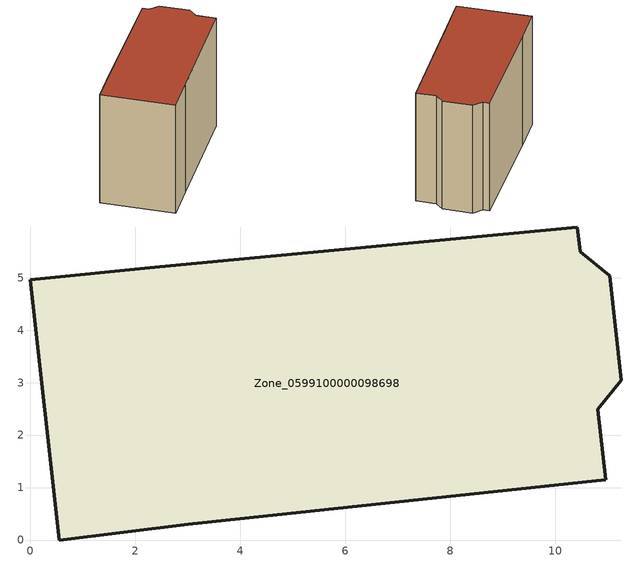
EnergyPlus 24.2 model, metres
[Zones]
Zone_0599100000098698
 floor ground (C_G): 11.04,5.04 11.26,3.05 10.82,2.5 10.97,1.15 3.01,0.3 0.55,0 0,4.96 2.46,5.21 10.43,5.97 10.48,5.5 z0
 wall outside (C_F): 10.48,5.5 10.43,5.97 2.46,5.21 0,4.96 0.55,0 3.01,0.3 10.97,1.15 10.82,2.5 11.26,3.05 11.04,5.04 10.48,5.5 z0:8.13
 roof outside (C_R): 11.26,3.05 11.04,5.04 10.48,5.5 10.43,5.97 2.46,5.21 0,4.96 0.55,0 3.01,0.3 10.97,1.15 10.82,2.5 z8.13
[BUILDING]
Pand.0599100000098698: North Axis=0; Terrain=City; Loads Convergence Tolerance Value=0.04; Temperature Convergence Tolerance Value=0.4; Solar Distribution=FullExterior; Maximum Number of Warmup Days=25; Minimum Number of Warmup Days=1
[Site:Location]
Rotterdam.The.Hague.AP_ZH_NLD Design_Conditions: Latitude=51.96; Longitude=4.45; Time Zone=1; Elevation=-4.5
[SITE:GROUNDTEMPERATURE:BUILDINGSURFACE]
18, 18, 18, 18, 18, 18, 18, 18, 18, 18, 18, 18
[MATERIAL] Thermal Absorptance=0.9; Solar Absorptance=0.7; Visible Absorptance=0.7
Name | Roughness | Thickness | Conductivity | Density | Specific Heat
G.TI.1946 | MediumSmooth | 0.15 | 1 | 540 | 1210
F.TI.1946 | Rough | 0.3 | 0.857143 | 1920 | 840
R.TI.1946 | MediumRough | 0.2 | 0.1 | 1500 | 1000
[CONSTRUCTION]
C_G: G.TI.1946
C_F: F.TI.1946
C_R: R.TI.1946
[ZONE]
Zone_0599100000098698: Type=1; Multiplier=1; Ceiling Height=Autocalculate; Volume=Autocalculate; Floor Area=autocalculate; Part of Total Floor Area=Yes
[ZONEINFILTRATION:DESIGNFLOWRATE]
Infil_Zone_0599100000098698: Zone or ZoneList or Space or SpaceList=Zone_0599100000098698; Schedule=AlwaysOn; Design Flow Rate Calculation Method=Flow/Area; Flow Rate per Floor Area=0.003; Constant Term Coefficient=1; Temperature Term Coefficient=0; Velocity Term Coefficient=0; Velocity Squared Term Coefficient=0
[HVACTEMPLATE:ZONE:IDEALLOADSAIRSYSTEM]
Zone_0599100000098698: Maximum Heating Supply Air Temperature=50; Minimum Cooling Supply Air Temperature=13; Maximum Heating Supply Air Humidity Ratio=0.0156; Minimum Cooling Supply Air Humidity Ratio=0.0077; Heating Limit=NoLimit; Cooling Limit=NoLimit; Dehumidification Control Type=ConstantSensibleHeatRatio; Cooling Sensible Heat Ratio=0.7; Dehumidification Setpoint=60; Humidification Control Type=None; Humidification Setpoint=30; Outdoor Air Method=None; Outdoor Air Flow Rate per Person=0.00944; Outdoor Air Flow Rate per Zone Floor Area=0; Outdoor Air Flow Rate per Zone=0; Demand Controlled Ventilation Type=None; Outdoor Air Economizer Type=NoEconomizer; Heat Recovery Type=None; Sensible Heat Recovery Effectiveness=0.7; Latent Heat Recovery Effectiveness=0.65
[ZONECONTROL:THERMOSTAT]
ThermostatControl_Zone_0599100000098698: Zone or ZoneList=Zone_0599100000098698; Control Type Schedule=DualSetpointControlType; Control 1=Thermostat_Zone_0599100000098698; Temperature Difference Between Cutout And Setpoint=0
[THERMOSTATSETPOINT:DUALSETPOINT]
Thermostat_Zone_0599100000098698: Heating Setpoint Temperature Schedule=HeatingSetpoint_Zone_0599100000098698; Cooling Setpoint Temperature Schedule=CoolingSetpoint_Zone_0599100000098698
[SCHEDULE:COMPACT]
HeatingSetpoint_Zone_0599100000098698: Through: 12/31, For: AllDays, Until: 24:00, 21
CoolingSetpoint_Zone_0599100000098698: Through: 12/31, For: AllDays, Until: 24:00, 24
DualSetpointControlType: Through: 12/31, For: AllDays, Until: 24:00, 4
AlwaysOn: Through: 12/31, For: AllDays, Until: 24:00, 1
